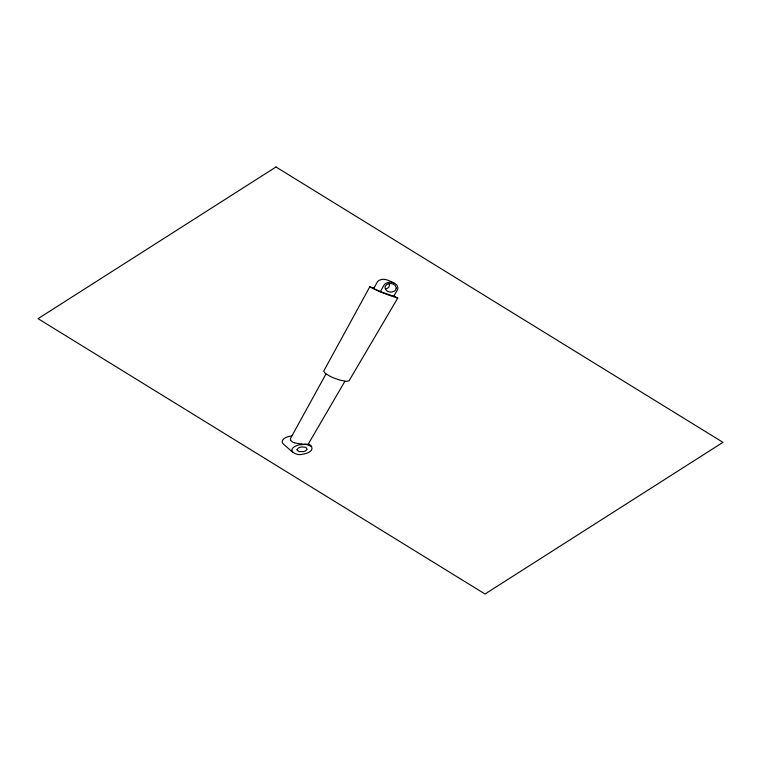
<?xml version="1.0" encoding="UTF-8"?>
<svg xmlns="http://www.w3.org/2000/svg" width="761" height="761" viewBox="0 0 761 761"><rect width="100%" height="100%" fill="white"/><g stroke="black" fill="none" stroke-linecap="round" stroke-linejoin="round"><path stroke-width="1.14" d="M373.984 288.067L369.741 286.878L323.663 371.197L325.366 373.489L330.264 376.381A34.749 19.082 17.4 0 0 339.948 380.091L345.77 381.328L348.976 380.928L397.746 298.065L393.856 296M397.727 298.122L388.804 295.144A163.853 89.96 17.4 0 1 378.122 290.883L369.741 286.878M325.993 373.955L290.569 438.355A8.171 4.49 17.4 0 0 290.521 439.43A6.63 3.634 17.4 0 0 290.645 439.896M380.367 291.615L383.877 285.375A14.212 7.8 17.4 0 1 386.141 283.216C389.556 281.361 394.379 282.036 396.833 285.156A8.247 4.528 17.4 0 1 397.442 286.165L397.813 287.506A13.879 7.62 17.4 0 1 397.47 289.808L393.722 296.295L380.367 291.615L373.699 288.581L377.123 282.398A13.841 7.6 17.4 0 1 379.349 280.257C384.115 277.556 389.661 281.037 393.903 282.93M308.262 444.101L344.933 381.232M385.304 289.018L387.235 288.381A10.721 5.888 17.4 0 0 388.871 286.926L388.985 286.735A10.435 5.727 17.4 0 0 389.404 284.652L389.099 283.615M305.009 444.291L301.698 444.024M304.857 444.281L307.663 444.31A1.655 0.913 17.4 0 0 308.167 444.205M301.47 444.005L296.6 443.292A15.715 8.628 17.4 0 1 296.058 443.178L294.421 442.74M311.03 446.146L305.989 444.367L299.263 444.833A24.923 13.679 17.4 0 0 296.524 445.699C285.746 449.941 296.457 456.429 302.811 454.165A22.554 12.385 17.4 0 0 309.717 451.749C313.58 450.017 312.162 444.995 308.376 443.92M292.861 452.415L283.197 443.844C280.657 441.827 283.273 438.517 285.565 437.661A21.755 11.938 17.4 0 1 291.796 435.958M294.412 442.788A4.823 2.644 17.4 0 1 290.512 439.887M296.99 449.827L298.959 451.615L303.649 451.549A12.3 6.754 17.4 0 0 305.589 450.797L306.959 449.589A4.994 2.74 17.4 0 0 307.121 449.228L305.817 447.278L301.727 446.945A10.502 5.765 17.4 0 0 300.262 447.23L299.377 447.535A10.797 5.926 17.4 0 0 297.97 448.353L296.99 449.827M396.215 288.21L395.73 289.694A10.825 5.945 17.4 0 1 393.732 291.473C390.555 293.042 385.351 291.663 385.056 287.648A10.949 6.012 17.4 0 1 385.247 286.402L386.255 284.975A10.644 5.85 17.4 0 1 387.492 284.186C390.431 282.721 394.845 283.644 396.024 286.973A9.617 5.279 17.4 0 1 396.215 288.21M275.977 166.992L38.05 318.659L485.023 594.008L722.95 442.341L275.977 166.992"/></g></svg>
